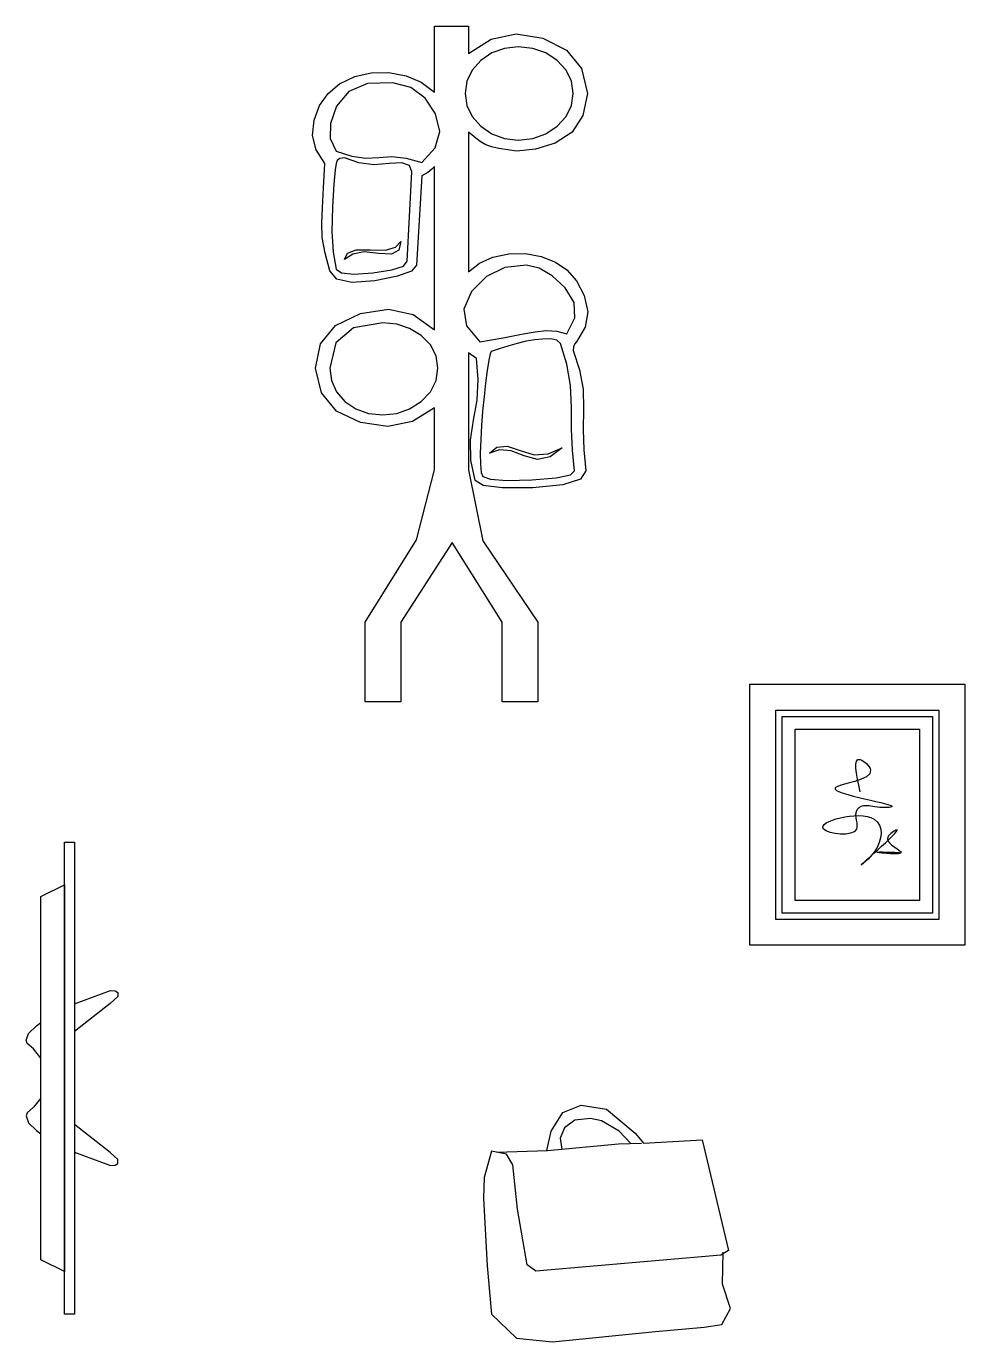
# Model space of a CAD drawing. Header units: metres. Extents: x 1905 to 1922.2, y 1773.7 to 1790.9.
# Drawn here: x 1909.626 to 1911.015, y 1788.92 to 1790.868 of the extents above; entities that cross this region are included whole.
import ezdxf

# ---------------------------------------------------------------- set-up
doc = ezdxf.new("R2010")
doc.units = ezdxf.units.M

# ---------------------------------------------------------------- blocks, each defined once
blk = doc.blocks.new('tv_plan1')
for points in [[(0.079, -0.4987), (0.079, 0.4997), (0.1, 0.4997), (0.1, -0.4987)], [(0.0292, -0.3843), (0.0292, 0.3843), (0.079, 0.409), (0.079, -0.4088)]]:
    blk.add_lwpolyline(points, close=True)
for points in [[(0.1, 0.1573), (0.1002, 0.1574), (0.1767, 0.1856), (0.1863, 0.1847), (0.192, 0.1812), (0.192, 0.1728), (0.1758, 0.1579), (0.1, 0.099)], [(0.0292, 0.0428), (0.0136, 0.062), (0, 0.0739), (-0.0018, 0.0805), (0.0031, 0.095), (0.0198, 0.1112), (0.0292, 0.1183)], [(0.0292, -0.0417), (0.0136, -0.0609), (0, -0.0728), (-0.0018, -0.0794), (0.0031, -0.0939), (0.0198, -0.1102), (0.0292, -0.1172)], [(0.1, -0.1562), (0.1002, -0.1564), (0.1767, -0.1845), (0.1863, -0.1836), (0.192, -0.1801), (0.192, -0.1718), (0.1758, -0.1568), (0.1, -0.098)]]:
    blk.add_lwpolyline(points)

msp = doc.modelspace()

# ---------------------------------------------------------------- linework, layer by layer
for p, q in [((1910.4201, 1789.2596), (1910.447, 1789.2702)), ((1910.447, 1789.2702), (1910.4846, 1789.2645)), ((1910.4027, 1789.2317), (1910.4201, 1789.2596)), ((1910.4378, 1789.2482), (1910.4225, 1789.2371)), ((1910.4608, 1789.2507), (1910.4378, 1789.2482)), ((1910.4769, 1789.2473), (1910.4608, 1789.2507)), ((1910.5033, 1789.232), (1910.4769, 1789.2473)), ((1910.4846, 1789.2645), (1910.527, 1789.2288)), ((1910.3961, 1789.2031), (1910.4027, 1789.2317)), ((1910.4225, 1789.2371), (1910.4157, 1789.2218)), ((1910.5208, 1789.2138), (1910.5033, 1789.232)), ((1910.527, 1789.2288), (1910.5395, 1789.2144)), ((1910.397, 1789.2031), (1910.5024, 1789.2133)), ((1910.4157, 1789.2218), (1910.4186, 1789.2052)), ((1910.5024, 1789.2133), (1910.5364, 1789.2142)), ((1910.5395, 1789.2144), (1910.6262, 1789.2192)), ((1910.6262, 1789.2192), (1910.6649, 1789.0553)), ((1910.3145, 1789.2023), (1910.3034, 1789.1632)), ((1910.3366, 1789.198), (1910.3145, 1789.2023)), ((1910.3223, 1789.2008), (1910.397, 1789.2031)), ((1910.346, 1789.1819), (1910.3366, 1789.198)), ((1910.3528, 1789.1165), (1910.346, 1789.1819)), ((1910.3034, 1789.1632), (1910.3026, 1789.1326)), ((1910.3026, 1789.1326), (1910.3077, 1789.0324)), ((1910.3672, 1789.0341), (1910.3528, 1789.1165)), ((1910.6649, 1789.0553), (1910.6538, 1789.0485)), ((1910.6564, 1789.0052), (1910.6572, 1789.0528)), ((1910.3077, 1789.0324), (1910.3145, 1788.961)), ((1910.38, 1789.0247), (1910.3672, 1789.0341)), ((1910.6538, 1789.0485), (1910.38, 1789.0247)), ((1910.6683, 1788.9695), (1910.6564, 1789.0052)), ((1910.3145, 1788.961), (1910.3511, 1788.9253)), ((1910.6555, 1788.9457), (1910.6683, 1788.9695)), ((1910.4046, 1788.9202), (1910.5569, 1788.9355)), ((1910.5569, 1788.9355), (1910.6291, 1788.9415)), ((1910.6291, 1788.9415), (1910.6555, 1788.9457)), ((1910.3511, 1788.9253), (1910.4046, 1788.9202))]:
    msp.add_line(p, q)
at = {"linetype": 'Continuous'}
for points in [[(1910.2804, 1790.8678), (1910.2804, 1790.8274), (1910.2804, 1790.8274), (1910.314, 1790.8489), (1910.3507, 1790.8566), (1910.3905, 1790.8504), (1910.3905, 1790.8504), (1910.4255, 1790.8325), (1910.4475, 1790.8052), (1910.4565, 1790.7684), (1910.4565, 1790.7684), (1910.4495, 1790.7358), (1910.4335, 1790.7112), (1910.4085, 1790.6948), (1910.4085, 1790.6948), (1910.3796, 1790.6857), (1910.3518, 1790.6831), (1910.3252, 1790.6871), (1910.3252, 1790.6871), (1910.3141, 1790.6895), (1910.3048, 1790.6929), (1910.2973, 1790.6975), (1910.2973, 1790.6975), (1910.291, 1790.7024), (1910.2854, 1790.707), (1910.2804, 1790.7112), (1910.2804, 1790.5043), (1910.2804, 1790.5043), (1910.2964, 1790.5172), (1910.3162, 1790.526), (1910.3399, 1790.5308), (1910.3399, 1790.5308), (1910.3647, 1790.5312), (1910.3877, 1790.5271), (1910.4091, 1790.5185), (1910.4091, 1790.5185), (1910.4258, 1790.5074), (1910.4399, 1790.4909), (1910.4514, 1790.4691), (1910.4514, 1790.4691), (1910.4569, 1790.4451), (1910.4531, 1790.4222), (1910.4399, 1790.4006), (1910.4399, 1790.4006), (1910.4374, 1790.3972), (1910.4359, 1790.3931), (1910.4354, 1790.388), (1910.4354, 1790.388), (1910.4447, 1790.3594), (1910.4498, 1790.3304), (1910.4504, 1790.3009), (1910.4504, 1790.3009), (1910.4498, 1790.271), (1910.451, 1790.2405), (1910.454, 1790.2095), (1910.454, 1790.2095), (1910.4461, 1790.1973), (1910.4199, 1790.189), (1910.3755, 1790.1847), (1910.3755, 1790.1847), (1910.3303, 1790.1843), (1910.3018, 1790.1878), (1910.29, 1790.1953), (1910.29, 1790.1953), (1910.2838, 1790.2254), (1910.283, 1790.2551), (1910.2877, 1790.2846), (1910.2877, 1790.2846), (1910.2932, 1790.3143), (1910.2946, 1790.3448), (1910.2919, 1790.376), (1910.2804, 1790.3842), (1910.2804, 1790.2111), (1910.3015, 1790.1058), (1910.3829, 1789.9857), (1910.3829, 1789.8678), (1910.3303, 1789.8678), (1910.3303, 1789.9857), (1910.2561, 1790.1036), (1910.1799, 1789.9857), (1910.1799, 1789.8678), (1910.1273, 1789.8678), (1910.1273, 1789.9857), (1910.2035, 1790.1075), (1910.2298, 1790.2111), (1910.2298, 1790.3028), (1910.2298, 1790.3028), (1910.1971, 1790.2827), (1910.1606, 1790.2755), (1910.1203, 1790.2811), (1910.1203, 1790.2811), (1910.0847, 1790.298), (1910.0625, 1790.325), (1910.0536, 1790.3618), (1910.0536, 1790.3618), (1910.061, 1790.3977), (1910.0832, 1790.4246), (1910.1203, 1790.4426), (1910.1203, 1790.4426), (1910.162, 1790.4489), (1910.1985, 1790.4409), (1910.2298, 1790.4186), (1910.2298, 1790.6604), (1910.2298, 1790.6604), (1910.226, 1790.6564), (1910.2198, 1790.6516), (1910.2112, 1790.6462), (1910.2035, 1790.5141), (1910.2035, 1790.5141), (1910.1958, 1790.5055), (1910.1752, 1790.4978), (1910.1417, 1790.4909), (1910.1417, 1790.4909), (1910.1077, 1790.4884), (1910.0854, 1790.4934), (1910.0748, 1790.5059), (1910.0748, 1790.5059), (1910.0678, 1790.5319), (1910.0638, 1790.5553), (1910.0629, 1790.5761), (1910.0629, 1790.5761), (1910.0639, 1790.5989), (1910.0655, 1790.6285), (1910.0677, 1790.6648), (1910.0677, 1790.6648), (1910.0549, 1790.6848), (1910.0495, 1790.7061), (1910.0517, 1790.7289), (1910.0517, 1790.7289), (1910.0599, 1790.7505), (1910.0725, 1790.7684), (1910.0895, 1790.7827), (1910.0895, 1790.7827), (1910.1118, 1790.7933), (1910.136, 1790.7988), (1910.1622, 1790.7993), (1910.1622, 1790.7993), (1910.1878, 1790.7947), (1910.2103, 1790.785), (1910.2298, 1790.7701), (1910.2298, 1790.8678)], [(1910.354, 1790.8372), (1910.354, 1790.8372), (1910.3333, 1790.835), (1910.3147, 1790.8283), (1910.2983, 1790.8171), (1910.2983, 1790.8171), (1910.2855, 1790.8027), (1910.2778, 1790.7865), (1910.2753, 1790.7684), (1910.2753, 1790.7684), (1910.2778, 1790.7507), (1910.2855, 1790.7345), (1910.2983, 1790.7199), (1910.2983, 1790.7199), (1910.3147, 1790.7084), (1910.3333, 1790.7015), (1910.354, 1790.6992), (1910.354, 1790.6992), (1910.3755, 1790.7015), (1910.3947, 1790.7084), (1910.4117, 1790.7199), (1910.4117, 1790.7199), (1910.4248, 1790.7345), (1910.4327, 1790.7507), (1910.4354, 1790.7684), (1910.4354, 1790.7684), (1910.4327, 1790.7865), (1910.4248, 1790.8027), (1910.4117, 1790.8171), (1910.4117, 1790.8171), (1910.3947, 1790.8283), (1910.3755, 1790.835), (1910.354, 1790.8372)], [(1910.0844, 1790.6828), (1910.0844, 1790.6828), (1910.1074, 1790.6757), (1910.1284, 1790.6727), (1910.1475, 1790.6738), (1910.1475, 1790.6738), (1910.1666, 1790.675), (1910.1879, 1790.6726), (1910.2112, 1790.6664), (1910.2112, 1790.6664), (1910.2308, 1790.688), (1910.2376, 1790.7119), (1910.2314, 1790.7382), (1910.2314, 1790.7382), (1910.216, 1790.7616), (1910.195, 1790.777), (1910.1683, 1790.7843), (1910.1683, 1790.7843), (1910.1308, 1790.7831), (1910.103, 1790.7715), (1910.0847, 1790.7496), (1910.0847, 1790.7496), (1910.0757, 1790.7241), (1910.0756, 1790.7018), (1910.0844, 1790.6828)], [(1910.0966, 1790.673), (1910.0966, 1790.673), (1910.0898, 1790.672), (1910.0857, 1790.6693), (1910.0844, 1790.6648), (1910.0844, 1790.6648), (1910.0829, 1790.6555), (1910.0811, 1790.6341), (1910.0789, 1790.6006), (1910.0789, 1790.6006), (1910.078, 1790.564), (1910.0798, 1790.5332), (1910.0844, 1790.5081), (1910.0844, 1790.5081), (1910.0921, 1790.5026), (1910.1103, 1790.5008), (1910.1388, 1790.5026), (1910.1388, 1790.5026), (1910.1669, 1790.507), (1910.1838, 1790.5128), (1910.1894, 1790.5201), (1910.1965, 1790.6522), (1910.1965, 1790.6522), (1910.1927, 1790.6616), (1910.1814, 1790.6657), (1910.1626, 1790.6645), (1910.1626, 1790.6645), (1910.1401, 1790.6629), (1910.1181, 1790.6657), (1910.0966, 1790.673)], [(1910.0966, 1790.5223), (1910.0966, 1790.5223), (1910.1009, 1790.5319), (1910.1138, 1790.5367), (1910.1353, 1790.5368), (1910.1353, 1790.5368), (1910.1575, 1790.5365), (1910.1724, 1790.5406), (1910.1799, 1790.549), (1910.1799, 1790.549), (1910.177, 1790.5362), (1910.166, 1790.5304), (1910.1469, 1790.5316), (1910.1469, 1790.5316), (1910.1258, 1790.5337), (1910.109, 1790.5306), (1910.0966, 1790.5223)], [(1910.297, 1790.4006), (1910.297, 1790.4006), (1910.3315, 1790.4068), (1910.3588, 1790.4119), (1910.379, 1790.4156), (1910.379, 1790.4156), (1910.3953, 1790.4173), (1910.4109, 1790.4163), (1910.4258, 1790.4126), (1910.4258, 1790.4126), (1910.4375, 1790.4361), (1910.4367, 1790.4588), (1910.4235, 1790.4805), (1910.4235, 1790.4805), (1910.4042, 1790.4984), (1910.3851, 1790.5096), (1910.3662, 1790.5141), (1910.3662, 1790.5141), (1910.3341, 1790.5105), (1910.307, 1790.4976), (1910.2849, 1790.4754), (1910.2849, 1790.4754), (1910.2731, 1790.4491), (1910.2772, 1790.4242), (1910.297, 1790.4006)], [(1910.1536, 1790.429), (1910.1536, 1790.429), (1910.1098, 1790.4215), (1910.0836, 1790.3991), (1910.0748, 1790.3618), (1910.0748, 1790.3618), (1910.0773, 1790.3432), (1910.0848, 1790.3268), (1910.0972, 1790.3124), (1910.0972, 1790.3124), (1910.1134, 1790.3013), (1910.1322, 1790.2947), (1910.1536, 1790.2925), (1910.1536, 1790.2925), (1910.1741, 1790.2947), (1910.193, 1790.3013), (1910.2102, 1790.3124), (1910.2102, 1790.3124), (1910.2239, 1790.3268), (1910.2322, 1790.3432), (1910.2349, 1790.3618), (1910.2349, 1790.3618), (1910.2322, 1790.38), (1910.2239, 1790.396), (1910.2102, 1790.4099), (1910.2102, 1790.4099), (1910.193, 1790.4205), (1910.1741, 1790.4269), (1910.1536, 1790.429)], [(1910.3899, 1790.4044), (1910.3899, 1790.4044), (1910.3783, 1790.4038), (1910.3657, 1790.4018), (1910.3521, 1790.3984), (1910.3521, 1790.3984), (1910.3384, 1790.3944), (1910.3256, 1790.3904), (1910.3137, 1790.3864), (1910.3137, 1790.3864), (1910.3122, 1790.3828), (1910.3103, 1790.3734), (1910.3079, 1790.3583), (1910.3079, 1790.3583), (1910.3055, 1790.3396), (1910.3033, 1790.3196), (1910.3012, 1790.2982), (1910.3012, 1790.2982), (1910.2996, 1790.2766), (1910.2984, 1790.2558), (1910.2977, 1790.2357), (1910.2977, 1790.2357), (1910.2978, 1790.2188), (1910.2991, 1790.2074), (1910.3015, 1790.2013), (1910.3015, 1790.2013), (1910.3127, 1790.1972), (1910.3368, 1790.1955), (1910.3739, 1790.1964), (1910.3739, 1790.1964), (1910.41, 1790.1993), (1910.4311, 1790.2037), (1910.4373, 1790.2095), (1910.4373, 1790.2095), (1910.4342, 1790.2401), (1910.4326, 1790.2715), (1910.4325, 1790.3037), (1910.4325, 1790.3037), (1910.4311, 1790.3359), (1910.4257, 1790.3675), (1910.4162, 1790.3984), (1910.4162, 1790.3984), (1910.411, 1790.4032), (1910.4022, 1790.4052), (1910.3899, 1790.4044)], [(1910.3111, 1790.2357), (1910.3111, 1790.2357), (1910.3224, 1790.2449), (1910.3376, 1790.2463), (1910.3566, 1790.2398), (1910.3566, 1790.2398), (1910.3775, 1790.2334), (1910.3982, 1790.2347), (1910.4187, 1790.2439), (1910.4187, 1790.2439), (1910.4011, 1790.2302), (1910.3824, 1790.2262), (1910.3627, 1790.2319), (1910.3627, 1790.2319), (1910.3435, 1790.2394), (1910.3263, 1790.2406), (1910.3111, 1790.2357)]]:
    msp.add_lwpolyline(points, close=True, dxfattribs=at)
for points in [[(1910.6969, 1789.8936), (1911.0148, 1789.8936), (1911.0148, 1789.5071), (1910.6969, 1789.5071)], [(1910.735, 1789.8555), (1910.9767, 1789.8555), (1910.9767, 1789.5452), (1910.735, 1789.5452)], [(1910.7446, 1789.846), (1910.9672, 1789.846), (1910.9672, 1789.5547), (1910.7446, 1789.5547)], [(1910.7636, 1789.8269), (1910.9481, 1789.8269), (1910.9481, 1789.5737), (1910.7636, 1789.5737)]]:
    msp.add_lwpolyline(points, close=True)
msp.add_spline([(1910.8603, 1789.7346), (1910.8603, 1789.7821), (1910.8756, 1789.7668), (1910.823, 1789.7402), (1910.9067, 1789.712), (1910.8818, 1789.712), (1910.8603, 1789.712), (1910.8547, 1789.7063), (1910.8547, 1789.6792), (1910.806, 1789.6792), (1910.8807, 1789.6939), (1910.8807, 1789.6452), (1910.8615, 1789.626), (1910.913, 1789.6775), (1910.9005, 1789.665), (1910.9209, 1789.6447), (1910.8852, 1789.6447), (1910.9181, 1789.6447)], degree=3)

# ---------------------------------------------------------------- block references
at = {"xscale": 0.7, "yscale": 0.7, "zscale": 0.7}
msp.add_blockref('tv_plan1', (1909.6268, 1789.3102), dxfattribs=at)

doc.saveas('drawing.dxf')
